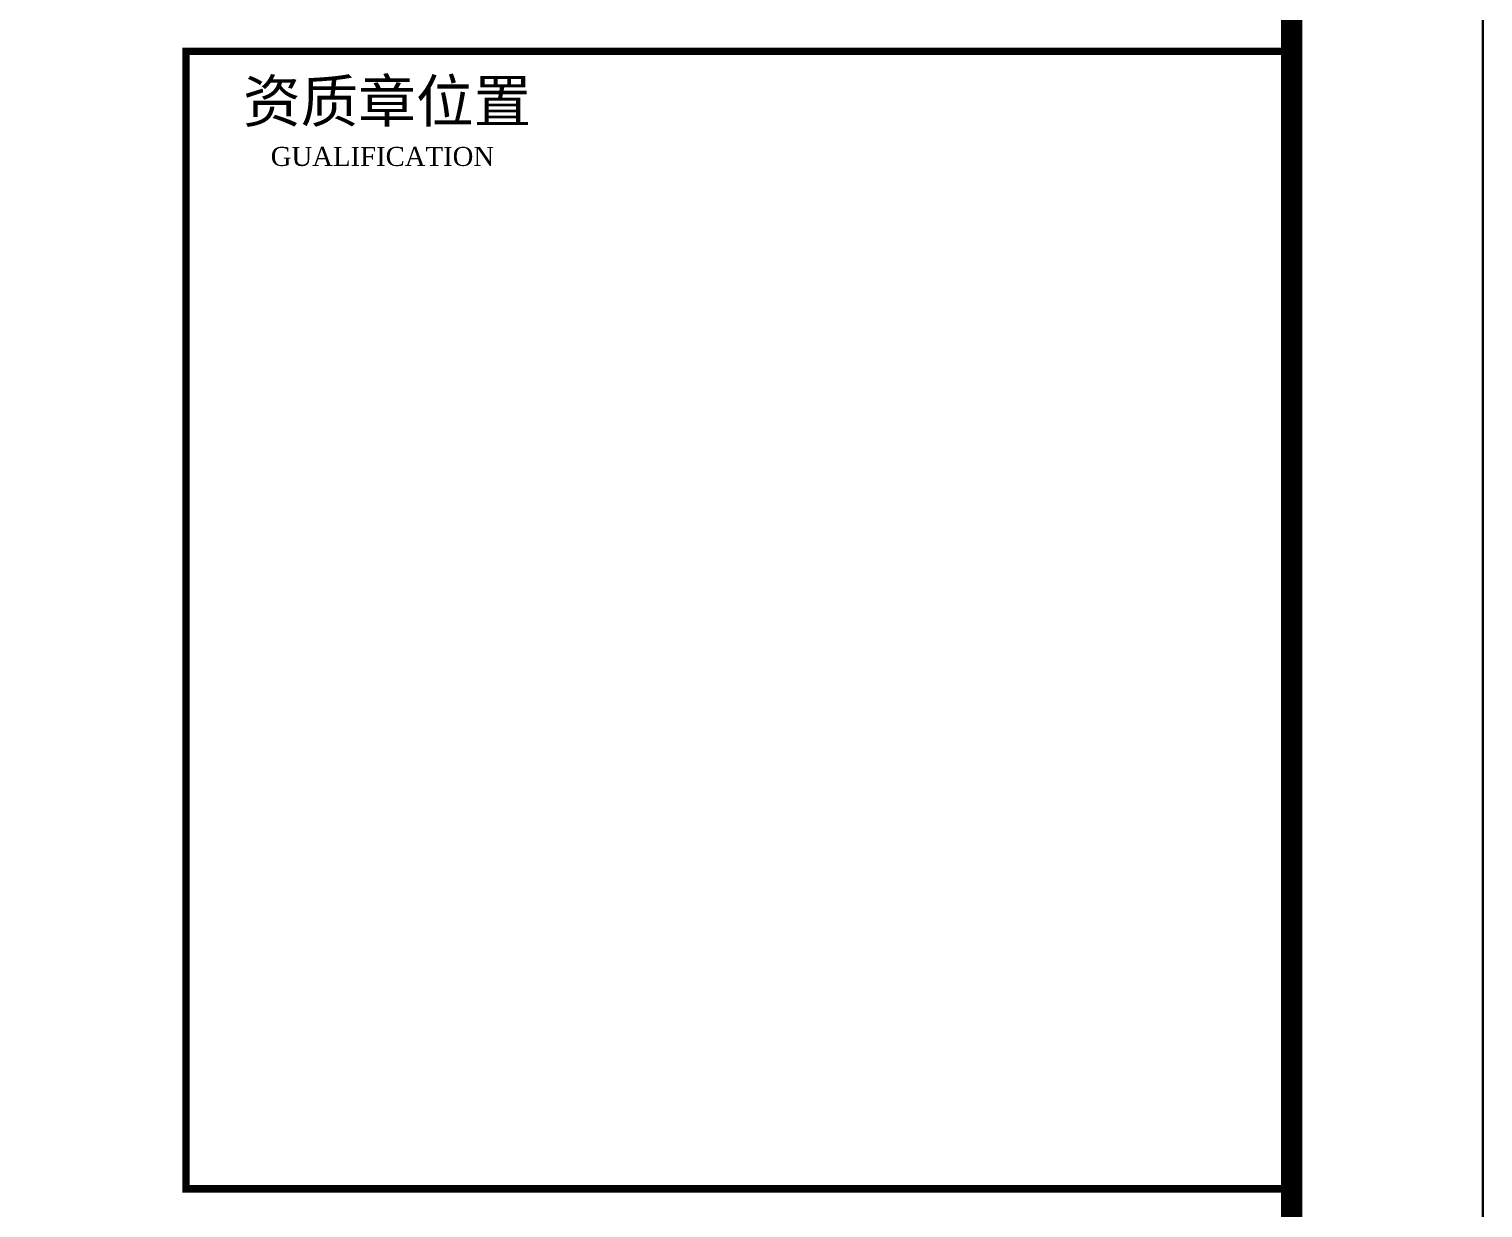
# Model space of a CAD drawing. Extents: x 54907 to 703237, y -798661 to -546661.
# Drawn here: x 245340 to 255607, y -753273 to -744949 of the extents above; entities that cross this region are included whole.
import ezdxf

# ---------------------------------------------------------------- set-up
doc = ezdxf.new("R2010")
doc.units = 0
doc.header["$LTSCALE"] = 1000
doc.header["$MEASUREMENT"] = 0
doc.layers.add('PUB_TEXT', color=7, linetype='Continuous')
doc.layers.add('PUB_TITLE', color=4, linetype='Continuous')
doc.layers.add('yichutu', color=7, linetype='Continuous', true_color=0xffffff, plot=False)
doc.styles.add('GHF', font='times.ttf')
doc.styles.add('STYLE1', font='simhei.ttf', dxfattribs={"width": 0.8})

# ---------------------------------------------------------------- blocks, each defined once
blk = doc.blocks.new('yct-1337-420-200550-63000-150-2010.0')
at = {"layer": 'yichutu', "color": 7, "true_color": 0xffffff}
blk.add_lwpolyline([(0, 0), (0, 63000), (200550, 63000), (200550, 0)], close=True, dxfattribs=at)

msp = doc.modelspace()

# ---------------------------------------------------------------- linework, layer by layer
at = {"layer": 'PUB_TITLE'}
msp.add_lwpolyline([(54906.6, -798661.4), (255606.6, -798661.4), (255606.6, -735661.4), (54906.6, -735661.4)], close=True, dxfattribs=at)
at = {"layer": 'PUB_TITLE', "const_width": 150}
msp.add_lwpolyline([(58806.6, -797161.4), (254256.6, -797161.4), (254256.6, -737161.4), (58806.6, -737161.4)], close=True, dxfattribs=at)
at = {"layer": 'PUB_TITLE', "color": 4, "const_width": 52.8}
msp.add_lwpolyline([(246448.5, -753139), (254296.6, -753139), (254296.6, -745106), (246448.5, -745106)], close=True, dxfattribs=at)

# ---------------------------------------------------------------- block references
at = {"layer": 'yichutu'}
msp.add_blockref('yct-1337-420-200550-63000-150-2010.0', (55056.6, -798661.4), dxfattribs=at)

# ---------------------------------------------------------------- texts
at = {"layer": 'PUB_TEXT'}
for s, height, style, p in [('资质章位置', 298.5, 'STYLE1', (246850.4, -745607)), ('GUALIFICATION', 134.324, 'GHF', (247046.1, -745915.5))]:
    msp.add_text(s, height=height, dxfattribs=dict(at, style=style)).set_placement(p)

doc.saveas('drawing.dxf')
